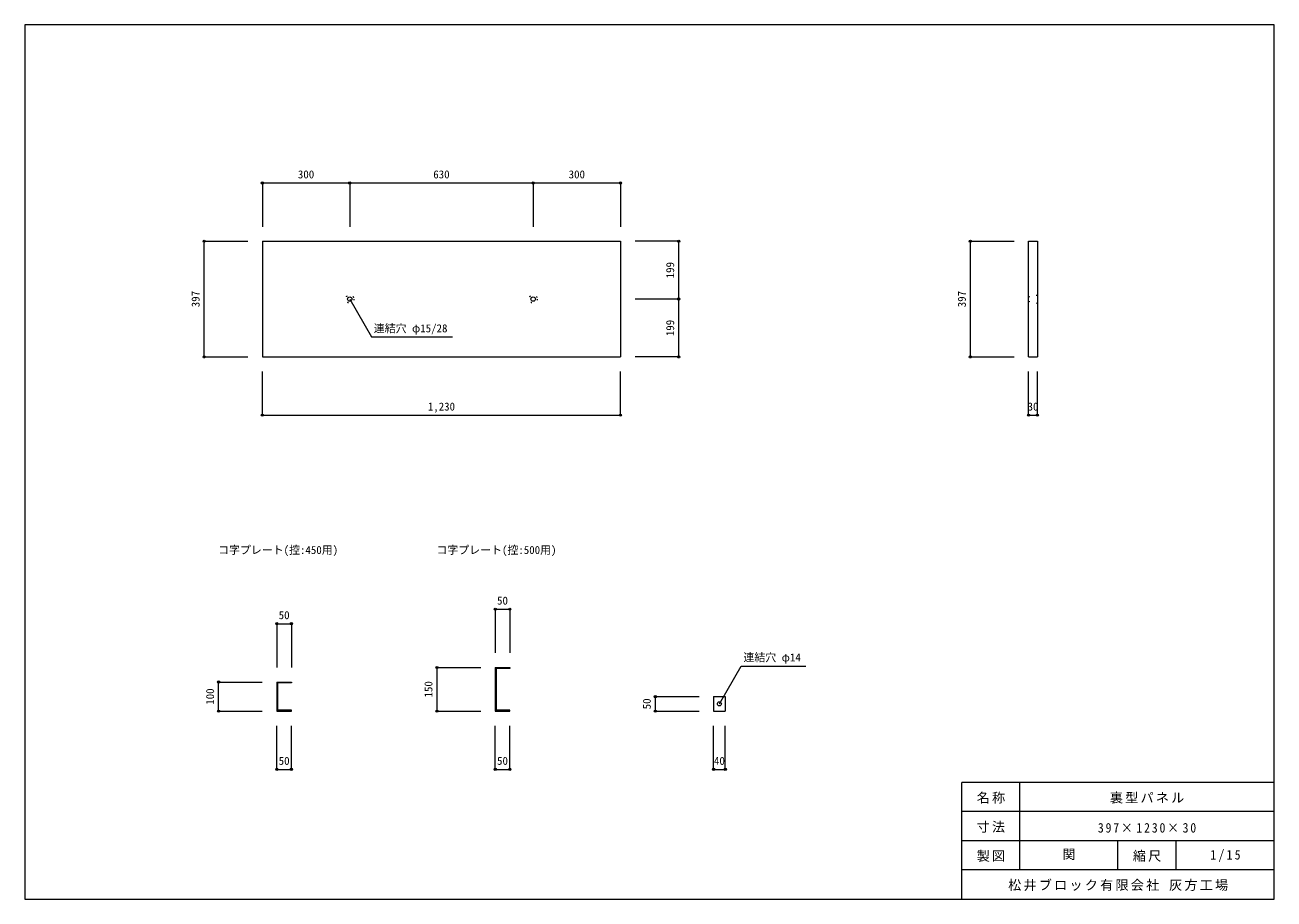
# Model space of a CAD drawing. Units: millimetres, scale not verified. Extents: x 82 to 4372, y 75 to 3075.
import ezdxf
from ezdxf.enums import TextEntityAlignment as Align

# ---------------------------------------------------------------- set-up
doc = ezdxf.new("R2010")
doc.units = ezdxf.units.MM
doc.header["$LTSCALE"] = 15
doc.header["$PDMODE"] = 32
doc.header["$PDSIZE"] = 7.5
doc.linetypes.add('DOTTED', pattern=[1.75, 0.25, -1.5])
for name, color, linetype, lineweight in [('_0-0_', 7, 'Continuous', 18), ('_0-1_', 7, 'Continuous', 18), ('_0-2_', 4, 'Continuous', 9)]:
    doc.layers.add(name, color=color, linetype=linetype, lineweight=lineweight)
doc.styles.add('ＭＳ ゴシック', font='')
doc.styles.get('ＭＳ ゴシック').set_extended_font_data('MS Gothic')

msp = doc.modelspace()

# ---------------------------------------------------------------- linework, layer by layer
at = {"layer": '_0-0_'}
for p, q in [((4372.5, 3075), (82.5, 3075)), ((82.5, 3075), (82.5, 75)), ((4372.5, 75), (4372.5, 3075)), ((3300, 75), (3300, 475)), ((4372.5, 475), (3300, 475)), ((3500, 175), (3500, 475)), ((4372.5, 375), (3300, 375)), ((4372.5, 275), (3300, 275)), ((3836.25, 175), (3836.25, 275)), ((4036.25, 175), (4036.25, 275)), ((4372.5, 175), (3300, 175)), ((82.5, 75), (4372.5, 75))]:
    msp.add_line(p, q, dxfattribs=at)
at = {"layer": '_0-1_'}
for p, q in [((897.96, 2332.77), (897.96, 1935.77)), ((897.96, 2332.77), (2127.96, 2332.77)), ((2127.96, 2332.77), (2127.96, 1935.77)), ((3529.74, 2332.77), (3559.74, 2332.77)), ((3529.74, 1935.77), (3529.74, 2332.77)), ((3559.74, 2332.77), (3559.74, 1935.77)), ((897.96, 1935.77), (2127.96, 1935.77)), ((3529.74, 1935.77), (3559.74, 1935.77)), ((1697.66, 869.83), (1697.66, 719.83)), ((1697.66, 869.83), (1747.66, 869.83)), ((1700.86, 866.63), (1700.86, 723.03)), ((1747.66, 866.63), (1700.86, 866.63)), ((1747.66, 869.83), (1747.66, 866.63)), ((947.66, 819.83), (947.66, 719.83)), ((947.66, 819.83), (997.66, 819.83)), ((997.66, 816.63), (950.86, 816.63)), ((950.86, 723.03), (950.86, 816.63)), ((997.66, 819.83), (997.66, 816.63)), ((2447.66, 769.83), (2447.66, 719.83)), ((2447.66, 769.83), (2487.66, 769.83)), ((2487.66, 769.83), (2487.66, 719.83)), ((947.66, 719.83), (997.66, 719.83)), ((997.66, 723.03), (950.86, 723.03)), ((997.66, 719.83), (997.66, 723.03)), ((1697.66, 719.83), (1747.66, 719.83)), ((1747.66, 723.03), (1700.86, 723.03)), ((1747.66, 719.83), (1747.66, 723.03)), ((2447.66, 719.83), (2487.66, 719.83))]:
    msp.add_line(p, q, dxfattribs=at)
at = {"layer": '_0-1_', "linetype": 'DOTTED'}
for p, q in [((3529.74, 2141.77), (3559.74, 2148.27)), ((3529.74, 2126.77), (3559.74, 2120.27)), ((1715.66, 869.83), (1715.66, 866.63)), ((1729.66, 869.83), (1729.66, 866.63)), ((965.66, 819.83), (965.66, 816.63)), ((979.66, 819.83), (979.66, 816.63)), ((965.66, 723.03), (965.66, 719.83)), ((979.66, 723.03), (979.66, 719.83)), ((1715.66, 723.03), (1715.66, 719.83)), ((1729.66, 723.03), (1729.66, 719.83))]:
    msp.add_line(p, q, dxfattribs=at)
for centre in [(1197.96, 2134.27), (1827.96, 2134.27)]:
    msp.add_circle(centre, 14, dxfattribs=at)
at = {"layer": '_0-1_'}
for centre, radius in [((1197.96, 2134.27), 7.5), ((1827.96, 2134.27), 7.5), ((2467.66, 744.83), 7)]:
    msp.add_circle(centre, radius, dxfattribs=at)
at = {"layer": '_0-2_'}
for p, q in [((897.96, 2532.77), (897.96, 2382.77)), ((897.96, 2532.77), (2127.96, 2532.77)), ((1197.96, 2532.77), (1197.96, 2382.77)), ((1827.96, 2532.77), (1827.96, 2382.77)), ((2127.96, 2532.77), (2127.96, 2382.77)), ((697.96, 1935.77), (697.96, 2332.77)), ((697.96, 2332.77), (847.96, 2332.77)), ((2327.96, 2332.77), (2177.96, 2332.77)), ((2327.96, 2134.27), (2327.96, 2332.77)), ((3329.74, 1935.77), (3329.74, 2332.77)), ((3329.74, 2332.77), (3479.74, 2332.77)), ((2327.96, 2134.27), (2177.96, 2134.27)), ((2327.96, 1935.77), (2327.96, 2134.27)), ((697.96, 1935.77), (847.96, 1935.77)), ((2327.96, 1935.77), (2177.96, 1935.77)), ((3329.74, 1935.77), (3479.74, 1935.77)), ((897.96, 1735.77), (897.96, 1885.77)), ((2127.96, 1735.77), (2127.96, 1885.77)), ((3529.74, 1735.77), (3529.74, 1885.77)), ((3559.74, 1735.77), (3559.74, 1885.77)), ((897.96, 1735.77), (2127.96, 1735.77)), ((3529.74, 1735.77), (3559.74, 1735.77)), ((1697.66, 1069.83), (1747.66, 1069.83)), ((1697.66, 1069.83), (1697.66, 919.83)), ((1747.66, 1069.83), (1747.66, 919.83)), ((947.66, 1019.83), (997.66, 1019.83)), ((947.66, 1019.83), (947.66, 869.83)), ((997.66, 1019.83), (997.66, 869.83)), ((1497.66, 719.83), (1497.66, 869.83)), ((1497.66, 869.83), (1647.66, 869.83)), ((747.66, 719.83), (747.66, 819.83)), ((747.66, 819.83), (897.66, 819.83)), ((2247.66, 719.83), (2247.66, 769.83)), ((2247.66, 769.83), (2397.66, 769.83)), ((747.66, 719.83), (897.66, 719.83)), ((1497.66, 719.83), (1647.66, 719.83)), ((2247.66, 719.83), (2397.66, 719.83)), ((947.66, 519.83), (947.66, 669.83)), ((997.66, 519.83), (997.66, 669.83)), ((1697.66, 519.83), (1697.66, 669.83)), ((1747.66, 519.83), (1747.66, 669.83)), ((2447.66, 519.83), (2447.66, 669.83)), ((2487.66, 519.83), (2487.66, 669.83)), ((947.66, 519.83), (997.66, 519.83)), ((1697.66, 519.83), (1747.66, 519.83)), ((2447.66, 519.83), (2487.66, 519.83))]:
    msp.add_line(p, q, dxfattribs=at)
at = {"layer": '_0-2_', "color": 7, "lineweight": 18}
for p, q in [((1197.96, 2134.27), (1272.96, 2004.37)), ((1272.96, 2004.37), (1550.46, 2004.37)), ((2467.66, 744.83), (2542.66, 874.73)), ((2542.66, 874.73), (2763.91, 874.73))]:
    msp.add_line(p, q, dxfattribs=at)
at = {"layer": '_0-2_'}
for p in [(897.96, 2532.77), (1197.96, 2532.77), (1827.96, 2532.77), (2127.96, 2532.77), (697.96, 2332.77), (2327.96, 2332.77), (3329.74, 2332.77), (2327.96, 2134.27), (697.96, 1935.77), (2327.96, 1935.77), (3329.74, 1935.77), (897.96, 1735.77), (2127.96, 1735.77), (3529.74, 1735.77), (3559.74, 1735.77), (1697.66, 1069.83), (1747.66, 1069.83), (947.66, 1019.83), (997.66, 1019.83), (1497.66, 869.83), (747.66, 819.83), (2247.66, 769.83), (747.66, 719.83), (1497.66, 719.83), (2247.66, 719.83), (947.66, 519.83), (997.66, 519.83), (1697.66, 519.83), (1747.66, 519.83), (2447.66, 519.83), (2487.66, 519.83)]:
    msp.add_point(p, dxfattribs=at)

# ---------------------------------------------------------------- texts
at = {"layer": '_0-0_', "style": 'ＭＳ ゴシック'}
msp.add_text('関', height=32.99, dxfattribs=at).set_placement((3645.62, 202.5), align=Align.BOTTOM_LEFT)
at = {"layer": '_0-0_', "char_height": 32.99, "attachment_point": 7, "style": 'ＭＳ ゴシック'}
for s, insert in [('\\T1.17;名称', (3351.25, 402.5)), ('\\T1.17;裏型パネル', (3808.75, 402.5)), ('\\T1.17;寸法', (3351.25, 302.5)), ('\\T1.31;\\W0.9;397×1230×30', (3767.5, 302.5)), ('\\T1.17;製図', (3351.25, 202.5)), ('\\T1.17;縮尺', (3887.5, 202.5)), ('\\T1.38;\\W0.9;1/15', (4153.75, 202.5)), ('\\T1.17;松井ブロック有限会社\\~灰方工場', (3459.38, 102.5))]:
    msp.add_mtext(s, dxfattribs=dict(at, insert=insert))
at = {"layer": '_0-2_', "style": 'ＭＳ ゴシック'}
for s, p in [('300', (1019.84, 2540.27)), ('630', (1484.84, 2540.27)), ('300', (1949.84, 2540.27)), ('連結穴 φ15/28', (1280.46, 2011.87)), ('1,230', (1466.09, 1743.27)), ('30', (3525.99, 1743.27)), ('コ字プレート(控:450用)', (745.84, 1250.98)), ('コ字プレート(控:500用)', (1495.84, 1250.98)), ('50', (1703.91, 1077.33)), ('50', (953.91, 1027.33)), ('連結穴 φ14', (2550.16, 882.23)), ('50', (953.91, 527.33)), ('50', (1703.91, 527.33)), ('40', (2448.91, 527.33))]:
    msp.add_text(s, height=27.49, dxfattribs=at).set_placement(p, align=Align.BOTTOM_LEFT)
for s, p in [('199', (2320.46, 2205.4)), ('397', (690.46, 2106.15)), ('397', (3322.24, 2106.15)), ('199', (2320.46, 2006.9)), ('150', (1490.16, 766.7)), ('100', (740.16, 741.7)), ('50', (2240.16, 726.08))]:
    msp.add_text(s, height=27.49, rotation=90, dxfattribs=at).set_placement(p, align=Align.BOTTOM_LEFT)

doc.saveas('drawing.dxf')
